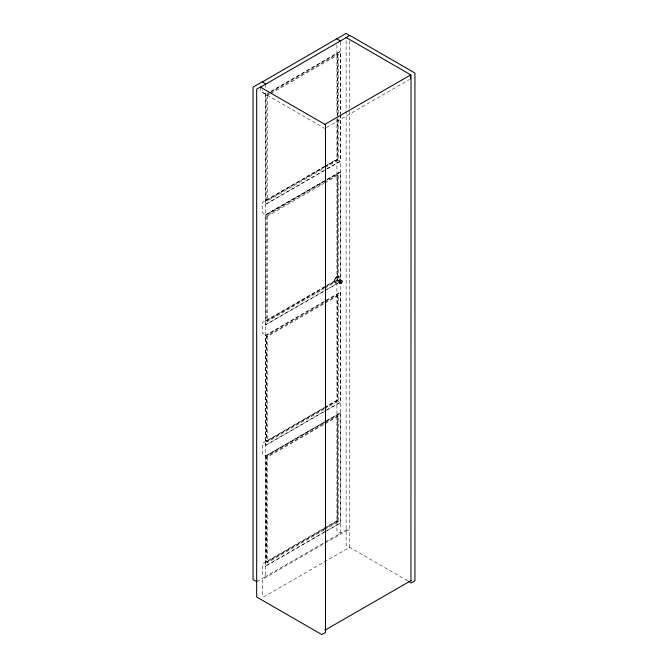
<?xml version="1.0" encoding="UTF-8"?>
<svg xmlns="http://www.w3.org/2000/svg" width="668" height="668" viewBox="0 0 668 668"><rect width="100%" height="100%" fill="white"/><g stroke="black" fill="none" stroke-linecap="round" stroke-linejoin="round"><path stroke-width="0.5" stroke-dasharray="3.34 2.5" d="M339.862 282.38L339.895 283.299M334.468 280.502L335.637 277.938M339.837 282.405L340.688 280.861L341.699 280.41M335.044 278.69L334.401 281.345L334.81 282.689M341.624 282.823L342.15 280.886M335.511 277.988L336.263 277.245M336.062 277.37L336.948 276.719M341.331 283.115L340.697 283.533M340.471 114.637L340.471 161.23L265.73 204.383L265.488 94.489L268.194 92.927M271.283 91.207L340.279 51.369L340.471 113.602M270.231 92.025L265.488 94.489M271.133 91.508L340.471 51.478M269.246 93.545L266.515 95.073L266.549 200.467L267.392 200.951L323.955 168.286M270.097 93.002L337.482 54.141L338.325 54.626L338.325 116.182M266.549 95.098L267.392 95.582L270.081 94.029M270.983 93.512L338.325 54.626M326.585 127.413L409.542 79.442M266.549 200.25L323.863 167.159M324.765 166.641L337.298 159.401L337.298 119.839M324.013 167.284L266.515 200.383M324.915 166.766L337.482 159.51L338.325 159.994L338.325 117.226M324.857 167.768L338.325 159.994M265.488 204.241L325.817 169.413M326.719 168.887L340.471 161.23M326.719 179.608L340.471 171.952L340.471 281.704L265.73 324.857L265.488 214.962L325.817 180.126M340.279 171.885L265.914 214.82L262.374 212.775L262.374 202.229L336.739 159.293L340.279 161.339L340.279 292.183M340.471 171.952L265.488 214.962M324.857 288.242L338.325 280.468L338.325 175.099L337.482 174.615L266.515 215.547L266.549 320.941L267.392 321.425L323.955 288.76M266.549 215.572L267.392 216.056L323.955 183.399M324.857 182.882L338.325 175.099M266.549 320.724L325.658 286.597M326.552 286.079L337.298 279.875L337.298 174.724M324.013 287.758L266.515 320.849M324.915 287.24L337.482 279.984L338.325 280.468M265.488 324.715L325.817 289.887M326.719 289.361L340.471 281.704M326.243 410.478L340.655 402.153L340.413 292.05L265.672 335.194L265.672 445.164L326.001 410.336M265.914 335.553L325.349 301.235M326.243 300.717L340.655 292.4M324.147 409.208L267.576 441.865L266.741 441.389L266.741 336.004L267.576 336.296L324.147 303.639M325.04 303.122L338.509 295.339L338.509 400.917L325.04 408.691M266.741 441.172L324.055 408.081M324.949 407.563L337.482 400.324L337.482 295.181M324.205 408.215L266.741 441.389L266.699 335.996L337.674 295.047L338.509 295.339M325.099 407.689L337.674 400.433L338.509 400.917M326.902 409.818L340.655 402.153M265.914 445.305L325.349 410.995M326.001 421.099L265.672 455.927L265.672 565.896L326.001 531.068M326.902 420.573L340.413 412.774L340.655 413.133L340.655 522.885L326.243 531.202M265.914 456.277L325.349 421.967M326.243 421.45L340.655 413.133M324.147 529.941L267.576 562.598L266.741 562.122L266.741 456.737L267.576 457.029L324.147 424.364M325.04 423.846L338.509 416.072L338.509 521.65L325.04 529.423M266.741 561.905L325.842 527.778M326.736 527.261L337.482 521.057L337.482 415.913M324.205 528.939L266.741 562.122L266.699 456.728L337.674 415.78L338.509 416.072M325.099 528.421L337.674 521.165L338.509 521.65M326.902 530.542L340.655 522.885M265.914 566.038L325.349 531.728M256.788 581.636L265.73 576.476L265.73 92.209M336.689 276.903C343.168 273.913 338.609 286.463 334.877 282.764M337.582 295.072L337.674 400.433M337.582 415.805L337.674 521.165M341.365 280.451L340.029 281.512L339.812 283.165M337.307 276.61L338.509 276.769M338.041 276.652C335.67 276.936 333.491 280.644 335.336 282.522M336.338 282.547L335.211 282.514M337.39 54.158L337.482 115.698M337.39 174.624L337.482 279.984M340.004 283.315L340.438 283.533M340.112 283.516C344.429 283.675 341.081 278.999 339.503 279.424C339.728 279.767 336.488 282.647 340.012 283.466M260.478 87.199L260.478 91.332L324.782 128.456M265.914 94.305L262.374 92.259L262.374 89.98M340.279 281.637L336.739 279.6L262.374 322.527L262.374 333.073L265.914 335.119M407.672 580.868L346.133 545.33L346.133 39.621M338.425 276.669L338.86 277.078M341.799 280.443L342.183 281.261M338.835 277.011L339.194 278.172M334.777 282.155L334.426 281.003M349.598 40.665L349.598 528.054L340.471 533.323L336.923 531.277L336.923 118.996M340.413 292.05L340.413 402.019M340.413 412.774L340.413 522.752M340.279 42.076L340.221 113.46M340.221 114.495L340.221 161.097M337.482 116.741L337.482 159.51M337.298 54.25L337.298 115.681M336.923 44.931L336.923 115.038M267.576 336.296L267.576 441.865M267.576 457.029L267.576 562.598M267.392 95.582L267.392 200.951M267.392 216.056L267.392 321.425M265.73 84.085L265.73 88.251M336.739 400.324L262.374 443.26L262.374 453.806L265.914 455.852L340.279 412.916L340.279 402.37L336.739 400.324M336.739 520.84L262.374 563.775L262.374 574.321L265.914 576.367L340.279 533.431L340.279 522.885L336.739 520.84M347.919 529.899L262.265 579.356L262.265 595.906L263.868 596.833L349.523 547.376L349.523 530.826L347.919 529.899M340.964 283.341A1.72 0.994 -60 0 0 341.958 280.618A1.72 0.994 -60 0 0 339.853 281.921A1.72 0.994 -60 0 0 340.964 283.341"/><path stroke-width="1" d="M324.782 124.415L410.62 74.975M410.954 580.742L411.029 75.217L410.544 74.933M411.029 580.609L325.191 630.049M346.133 37.617L349.79 35.421L414.945 73.037L414.945 580.843L411.288 582.955L408.499 581.344M260.478 87.199L346.283 37.575M256.788 581.636L253.055 579.699L253.055 87.09L262.19 81.822L265.73 84.085M325.341 630.049L324.782 629.807M410.436 74.616L410.519 78.791M346.208 37.533L410.511 74.741M349.598 35.663L346.057 33.4L336.923 38.886M340.279 41.04L336.739 38.777L262.374 81.93M260.328 87.074L256.671 89.178L256.671 596.983L321.826 634.6L325.483 632.487L325.483 124.691L260.328 87.074"/></g></svg>
